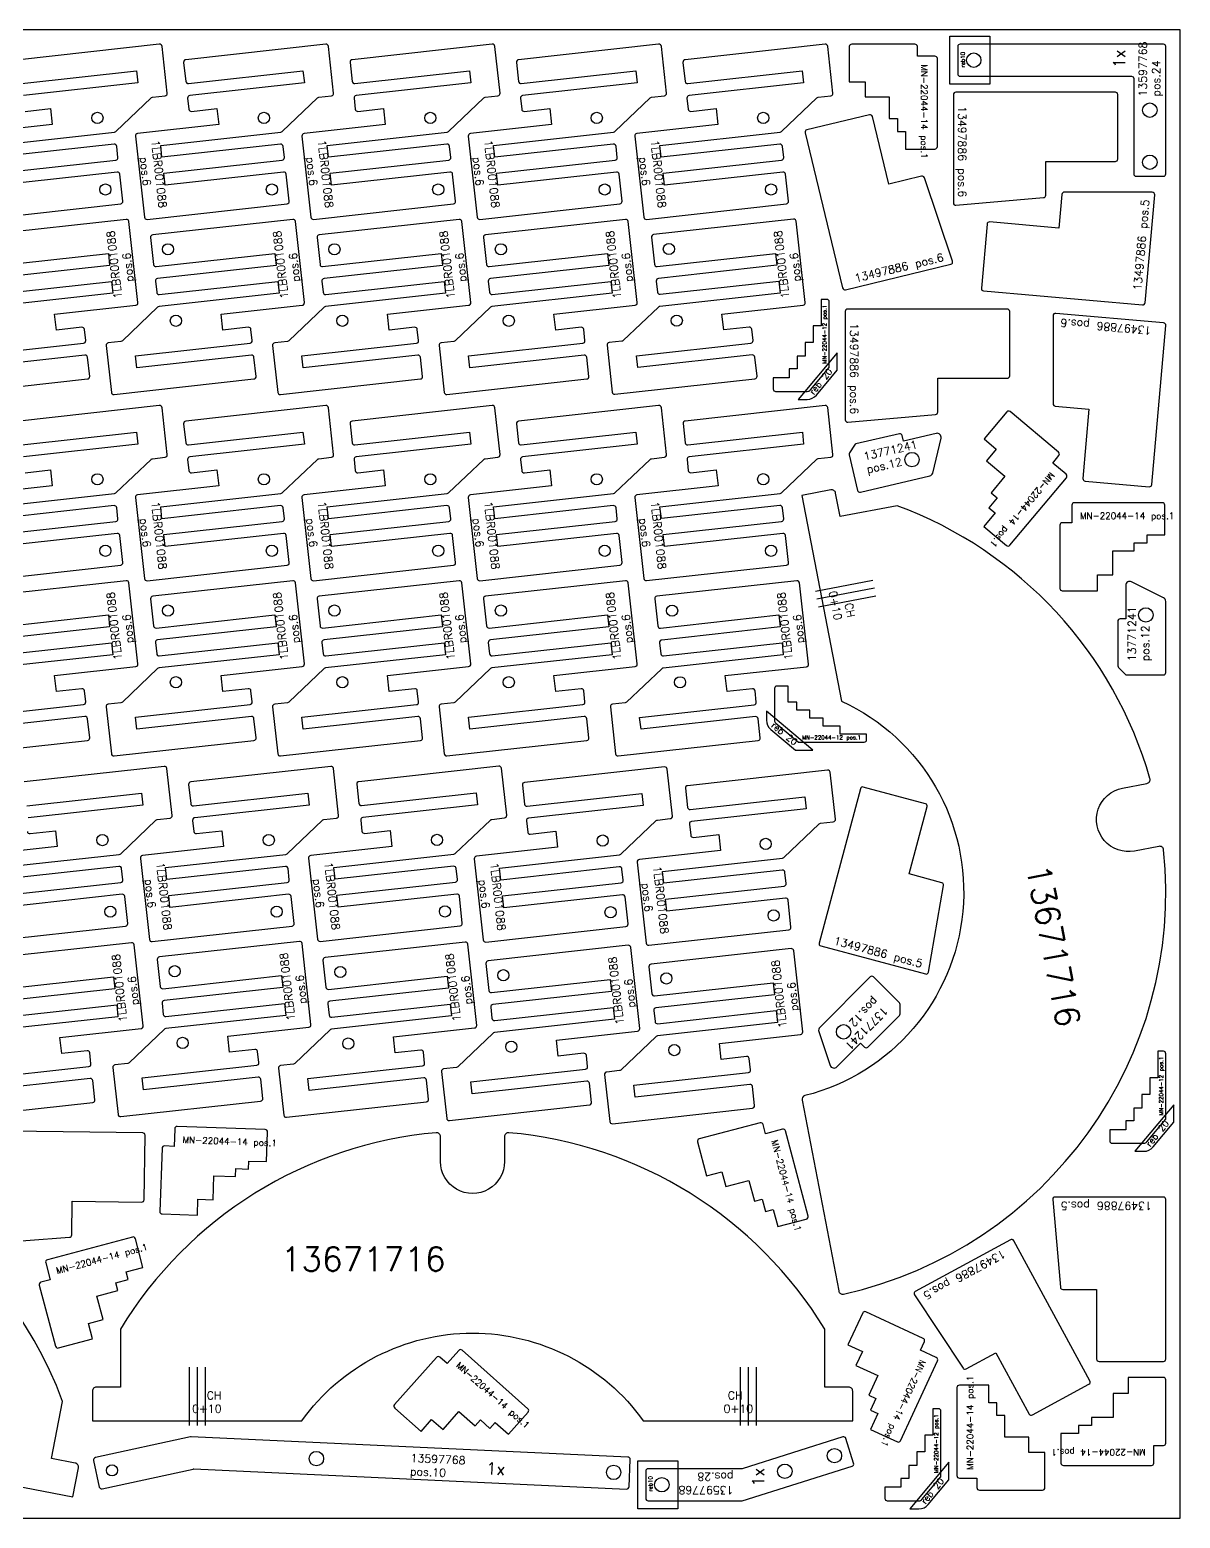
# Model space of a CAD drawing. Header units: millimetres. Extents: x 0 to 2400, y -105 to 1860.
# Drawn here: x 962 to 2400, y 0 to 1860 of the extents above; entities that cross this region are included whole.
import ezdxf

# ---------------------------------------------------------------- set-up
doc = ezdxf.new("R2010")
doc.units = ezdxf.units.MM
for name, color, linetype in [('13497886', 7, 'Continuous'), ('13597768v0', 7, 'Continuous'), ('13671716', 7, 'Continuous'), ('13771241v02', 7, 'Continuous'), ('1LBR001088', 7, 'Continuous'), ('Chanfro', 7, 'Continuous'), ('MN-22044-12', 7, 'Continuous'), ('MN-22044-14', 7, 'Continuous'), ('Rebaixo', 6, 'Continuous'), ('sheet', 24, 'Continuous'), ('Texto', 7, 'Continuous')]:
    doc.layers.add(name, color=color, linetype=linetype)
doc.styles.get("Standard").update_dxf_attribs({"font": 'txt.shx'})

msp = doc.modelspace()

# ---------------------------------------------------------------- linework, layer by layer
at = {"layer": '13497886', "color": 30}
for points in [[(2119.5, 1782, 0.414214), (2116.5, 1779), (2116.5, 1643.6, 0.440079), (2119.8, 1640.7), (2229.3, 1650.3, 0.388813), (2232, 1653.2), (2232, 1695.5), (2319, 1695.5, 0.414214), (2322, 1698.5), (2322, 1779, 0.414214), (2319, 1782)], [(1978.1, 1537.4, 0.414214), (1981.8, 1535.2), (2113.3, 1567, 0.440079), (2115.5, 1570.9), (2080.3, 1675.1, 0.388813), (2076.8, 1677), (2035.7, 1667.1), (2015.3, 1751.6, 0.414214), (2011.6, 1753.8), (1933.4, 1734.9, 0.414214), (1931.2, 1731.3)], [(2352.9, 1516.2, 0.414214), (2356.2, 1518.9), (2368.1, 1653.7, 0.440079), (2365.1, 1657), (2255.2, 1657.1, 0.388813), (2252.2, 1654.3), (2248.5, 1612.2), (2161.8, 1619.9, 0.414214), (2158.6, 1617.2), (2151.5, 1537, 0.414214), (2154.2, 1533.7)], [(1984.4, 1511, 0.414214), (1981.4, 1508), (1981.4, 1372.6, 0.440079), (1984.7, 1369.6), (2094.2, 1379.3, 0.388813), (2096.9, 1382.2), (2096.9, 1424.5), (2183.9, 1424.5, 0.414214), (2186.9, 1427.5), (2186.9, 1508, 0.414214), (2183.9, 1511)], [(2382, 1490.5, 0.414214), (2379.2, 1493.8), (2244.4, 1505.6, 0.440079), (2241.1, 1502.6), (2241.1, 1392.7, 0.388813), (2243.9, 1389.7), (2286, 1386), (2278.4, 1299.3, 0.414214), (2281.1, 1296.1), (2361.3, 1289, 0.414214), (2364.5, 1291.8)], [(1948.7, 718.8, 0.414214), (1950.8, 715.2), (2081.5, 680.1, 0.440079), (2085.3, 682.5), (2104.3, 790.8, 0.388813), (2102.2, 794.2), (2061.3, 805.1), (2083.9, 889.2, 0.414214), (2081.7, 892.8), (2004, 913.7, 0.414214), (2000.3, 911.5)], [(904.1, 484.3, 0.414214), (901, 481.4), (899.1, 346, 0.440079), (902.4, 343), (1012, 351.1, 0.388813), (1014.8, 354), (1015.4, 396.3), (1102.3, 395.1, 0.414214), (1105.4, 398), (1106.5, 478.5, 0.414214), (1103.5, 481.5)], [(2382, 398.4, 0.414214), (2379, 401.4), (2243.6, 401.4, 0.440079), (2240.7, 398.1), (2250.3, 288.6, 0.388813), (2253.2, 285.9), (2295.5, 285.9), (2295.5, 198.9, 0.414214), (2298.5, 195.9), (2379, 195.9, 0.414214), (2382, 198.9)], [(2191.9, 346.8, 0.414214), (2187.8, 348), (2068.9, 283.4, 0.440079), (2067.8, 279.1), (2128.6, 187.5, 0.388813), (2132.5, 186.5), (2169.6, 206.7), (2211.2, 130.2, 0.414214), (2215.2, 129), (2286, 167.5, 0.414214), (2287.2, 171.5)]]:
    msp.add_lwpolyline(points, format="xyb", close=True, dxfattribs=at)
at = {"layer": '13597768v0', "color": 4}
msp.add_lwpolyline([(2125, 1842, 0.414214), (2122, 1839), (2122, 1805, 0.414214), (2125, 1802), (2339, 1802, -0.414214), (2342, 1799), (2342, 1680, 0.414214), (2345, 1677), (2379, 1677, 0.414214), (2382, 1680), (2382, 1839, 0.414214), (2379, 1842)], format="xyb", close=True, dxfattribs=at)
at = {"layer": '13597768v0', "color": 30}
msp.add_lwpolyline([(1167.3, 61.6), (1708.1, 36.5, 0.414214), (1711.2, 39.4), (1712.8, 73.4, 0.414214), (1709.9, 76.5), (1163.9, 101.8, 0.065543), (1163.1, 101.7), (1044.4, 75.7, 0.414214), (1042.1, 72.2), (1049.3, 38.9, 0.414214), (1052.9, 36.6), (1166.6, 61.5, -0.065543)], format="xyb", close=True, dxfattribs=at)
at = {"layer": '13597768v0', "color": 1}
msp.add_lwpolyline([(1982.1, 99.7, 0.414214), (1978.3, 101.7), (1852.6, 61.9, -0.076726), (1851.7, 61.8), (1735.2, 61.8, 0.414214), (1732.2, 58.8), (1732.2, 24.8, 0.414214), (1735.2, 21.8), (1851.7, 21.8, 0.076112), (1852.6, 21.9), (1989.9, 65, 0.414928), (1991.9, 68.7)], format="xyb", close=True, dxfattribs=at)
at = {"layer": '13597768v0', "color": 4}
for centre in [(2142, 1822), (2362, 1759.5), (2362, 1694.5)]:
    msp.add_circle(centre, 9, dxfattribs=at)
at = {"layer": '13597768v0', "color": 30}
for centre, radius in [((1320.6, 74.5), 9), ((1065.2, 59.8), 7), ((1692, 57.3), 9)]:
    msp.add_circle(centre, radius, dxfattribs=at)
at = {"layer": '13597768v0', "color": 1}
for centre in [(1967.9, 78.2), (1905.9, 58.7), (1752.2, 41.9)]:
    msp.add_circle(centre, 9, dxfattribs=at)
at = {"layer": '13671716', "color": 30}
for points in [[(1927.2, 1278), (1976.8, 1021, -0.707605), (1931.1, 528.1, 0.397875), (1927.4, 522.3), (1973.3, 284, 0.422856), (1979.3, 280, 0.380126), (2379.3, 835.2, 0.440334), (2373.4, 839.6), (2342.9, 833.7, -1.000001), (2327.8, 912.2), (2358.2, 918.1, 0.440334), (2362.1, 924.4, 0.238363), (2046.4, 1265.3), (1975.1, 1251.6), (1969.4, 1281.1, 0.414214), (1963.6, 1285)], [(1016.1, 26.7), (1023.2, 63, 0.414214), (1019.2, 68.9), (989.7, 74.6), (1003.5, 145.9, 0.746767), (18.2, 78.9, 0.422856), (22.1, 72.9), (260.4, 26.9, 0.397875), (266.2, 30.6, -0.360354), (536.3, 228.5, 0.376283), (541.5, 232.6), (558.9, 322.7, -1.000001), (617.9, 311.3), (600.5, 221.2, 0.376283), (603.8, 215.5, -0.207227), (759.2, 76.3)], [(1990.7, 121.8), (1990.7, 158.8, 0.414214), (1985.7, 163.8), (1955.7, 163.8), (1955.7, 236.4, 0.238363), (1561.1, 481.8, 0.440334), (1555.7, 476.8), (1555.7, 445.8, -1.000001), (1475.7, 445.8), (1475.7, 476.8, 0.440334), (1470.3, 481.8, 0.238363), (1075.7, 236.4), (1075.7, 163.8), (1045.7, 163.8, 0.414214), (1040.7, 158.8), (1040.7, 121.8), (1302.4, 121.8, -0.513359), (1729, 121.8)]]:
    msp.add_lwpolyline(points, format="xyb", close=True, dxfattribs=at)
at = {"layer": '13771241v02', "color": 30}
for points in [[(1986.4, 1329), (1996.8, 1284.4, 0.414214), (2000.4, 1282.2), (2087, 1302.4, 0.284079), (2090.7, 1306.1), (2101.1, 1349.6, 0.557537), (2095.1, 1355.6), (2054.3, 1346.1), (2052.7, 1352.9, 0.414214), (2049.1, 1355.2), (1994.8, 1342.5, 0.198912), (1992.9, 1341.1), (1986.7, 1331.2, 0.198912)], [(2333.2, 1053.8), (2379, 1053.8, 0.414214), (2382, 1056.8), (2382, 1145.7, 0.284079), (2379.2, 1150.2), (2339.2, 1170.2, 0.557537), (2332, 1165.7), (2332, 1123.8), (2325, 1123.8, 0.414214), (2322, 1120.8), (2322, 1065, 0.198912), (2322.9, 1062.9), (2331.1, 1054.7, 0.198912)], [(2049.1, 644.1), (2016.7, 676.4, 0.414214), (2012.4, 676.4), (1949.6, 613.4, 0.284079), (1948.4, 608.3), (1962.6, 565.9, 0.557537), (1970.9, 564), (2000.5, 593.6), (2005.5, 588.7, 0.414214), (2009.7, 588.7), (2049.1, 628.2, 0.198912), (2050, 630.3), (2050, 642, 0.198912)]]:
    msp.add_lwpolyline(points, format="xyb", close=True, dxfattribs=at)
for centre in [(2064.8, 1322.9), (2357, 1128.8), (1979.3, 607.8)]:
    msp.add_circle(centre, 9, dxfattribs=at)
at = {"layer": '1LBR001088', "color": 7}
for points in [[(918, 1715.5), (1068.1, 1732.1, 0.163912), (1069.8, 1732.9), (1113.9, 1774.8, -0.163912), (1115.6, 1775.6), (1131.5, 1777.4, 0.414214), (1134.1, 1780.7), (1127.7, 1839.3, 0.414214), (1124.3, 1842), (949.4, 1822.6, 0.414214)], [(952.7, 1792.8), (1095.8, 1808.6), (1097.5, 1793.7), (954.4, 1777.9, 0.414214)], [(956.6, 1758), (988.4, 1761.5), (990.6, 1741.7), (889.2, 1730.4, 0.414214)], [(921.8, 1680.7), (1069.9, 1697.1, 0.414214), (1072.6, 1700.4), (1071, 1714.3, 0.414214), (1067.7, 1717), (919.6, 1700.6)], [(901, 1623.1), (1076, 1642.4, 0.414214), (1078.6, 1645.8), (1074.9, 1679.5, 0.414214), (1071.6, 1682.2), (923.5, 1665.8)], [(886.6, 1452.5), (1029.7, 1468.3, 0.414214), (1032.3, 1471.6), (1030.8, 1485.5, 0.414214), (1027.5, 1488.2), (995.7, 1484.7), (993.5, 1504.5), (1094.9, 1515.7, 0.414214), (1097.5, 1519.1), (1086.3, 1620.4, 0.414214), (1083, 1623.1), (908.1, 1603.8, 0.414214)], [(912.5, 1564), (1060.6, 1580.4), (1062.2, 1565.5), (914.1, 1549.1, 0.414214)], [(916.3, 1529.2), (1064.4, 1545.6), (1066.1, 1530.7), (916, 1514.1, 0.163912)], [(859.7, 1404.2), (1034.6, 1423.6, 0.414214), (1037.3, 1426.9), (1034.7, 1450.7, 0.414214), (1031.3, 1453.4), (888.2, 1437.6)], [(918, 1263.9), (1068.1, 1280.5, 0.163912), (1069.8, 1281.3), (1113.9, 1323.2, -0.163912), (1115.6, 1324), (1131.5, 1325.8, 0.414214), (1134.1, 1329.1), (1127.7, 1387.7, 0.414214), (1124.3, 1390.4), (949.4, 1371, 0.414214)], [(952.7, 1341.2), (1095.8, 1357), (1097.5, 1342.1), (954.4, 1326.3, 0.414214)], [(956.6, 1306.4), (988.4, 1309.9), (990.6, 1290.1), (889.2, 1278.9, 0.414214)], [(921.8, 1229.1), (1069.9, 1245.5, 0.414214), (1072.6, 1248.8), (1071, 1262.7, 0.414214), (1067.7, 1265.4), (919.6, 1249)], [(901, 1171.5), (1076, 1190.9, 0.414214), (1078.6, 1194.2), (1074.9, 1228, 0.414214), (1071.6, 1230.6), (923.5, 1214.2)], [(886.6, 1000.9), (1029.7, 1016.7, 0.414214), (1032.3, 1020), (1030.8, 1033.9, 0.414214), (1027.5, 1036.6), (995.7, 1033.1), (993.5, 1053), (1094.9, 1064.2, 0.414214), (1097.5, 1067.5), (1086.3, 1168.9, 0.414214), (1083, 1171.5), (908.1, 1152.2, 0.414214)], [(912.5, 1112.4), (1060.6, 1128.8), (1062.2, 1113.9), (914.1, 1097.5, 0.414214)], [(916.3, 1077.6), (1064.4, 1094), (1066.1, 1079.1), (916, 1062.5, 0.163912)], [(859.7, 952.6), (1034.6, 972, 0.414214), (1037.3, 975.3), (1034.7, 999.1, 0.414214), (1031.3, 1001.8), (888.2, 986)], [(924.2, 813), (1074.3, 829.6, 0.163912), (1076, 830.4), (1120, 872.3, -0.163912), (1121.8, 873.1), (1137.7, 874.9, 0.414214), (1140.3, 878.2), (1133.8, 936.8, 0.414214), (1130.5, 939.5), (955.6, 920.1, 0.414214)], [(958.9, 890.3), (1102, 906.1), (1103.7, 891.2), (960.5, 875.4, 0.414214)], [(959.4, 858.2, 0.414214), (962.7, 855.5), (994.5, 859), (996.7, 839.2), (895.4, 828, 0.414214)], [(928, 778.2), (1076.1, 794.6, 0.414214), (1078.8, 797.9), (1077.2, 811.8, 0.414214), (1073.9, 814.5), (925.8, 798.1)], [(907.2, 720.6), (1082.2, 739.9, 0.414214), (1084.8, 743.3), (1081.1, 777.1, 0.414214), (1077.8, 779.7), (929.7, 763.3)], [(893.1, 548.5), (1036.3, 564.4, 0.414214), (1038.9, 567.7), (1037.4, 581.6, 0.414214), (1034.1, 584.2), (1002.3, 580.7), (1000.1, 600.6), (1101.5, 611.8, 0.414214), (1104.1, 615.1), (1092.9, 716.5, 0.414214), (1089.6, 719.2), (914.7, 699.8, 0.414214)], [(919, 660.1), (1067.1, 676.4), (1068.8, 661.5), (920.7, 645.2, 0.414214)], [(922.9, 625.3), (1071, 641.7), (1072.6, 626.7), (922.6, 610.2, 0.163912)], [(866.3, 500.3), (1041.2, 519.6, 0.414214), (1043.9, 523), (1041.2, 546.8, 0.414214), (1037.9, 549.5), (894.8, 533.6)]]:
    msp.add_lwpolyline(points, format="xyb", dxfattribs=at)
for points in [[(1154.7, 1819.3), (1157.4, 1795.5, 0.414214), (1160.7, 1792.8), (1303.8, 1808.6), (1305.5, 1793.7), (1162.3, 1777.9, 0.414214), (1159.7, 1774.6), (1161.2, 1760.7, 0.414214), (1164.5, 1758), (1196.3, 1761.5), (1198.5, 1741.7), (1097.1, 1730.4, 0.414214), (1094.5, 1727.1), (1105.7, 1625.8, 0.414214), (1109, 1623.1), (1283.9, 1642.4, 0.414214), (1286.6, 1645.8), (1282.9, 1679.5, 0.414214), (1279.6, 1682.2), (1131.5, 1665.8), (1129.8, 1680.7), (1277.9, 1697.1, 0.414214), (1280.6, 1700.4), (1279, 1714.3, 0.414214), (1275.7, 1717), (1127.6, 1700.6), (1126, 1715.5), (1276, 1732.1, 0.163912), (1277.8, 1732.9), (1321.8, 1774.8, -0.163912), (1323.6, 1775.6), (1339.5, 1777.4, 0.414214), (1342.1, 1780.7), (1335.6, 1839.3, 0.414214), (1332.3, 1842), (1157.4, 1822.6, 0.414214)], [(1362.7, 1819.3), (1365.3, 1795.5, 0.414214), (1368.6, 1792.8), (1511.8, 1808.6), (1513.4, 1793.7), (1370.3, 1777.9, 0.414214), (1367.6, 1774.6), (1369.2, 1760.7, 0.414214), (1372.5, 1758), (1404.3, 1761.5), (1406.5, 1741.7), (1305.1, 1730.4, 0.414214), (1302.5, 1727.1), (1313.7, 1625.8, 0.414214), (1317, 1623.1), (1491.9, 1642.4, 0.414214), (1494.6, 1645.8), (1490.8, 1679.5, 0.414214), (1487.5, 1682.2), (1339.4, 1665.8), (1337.8, 1680.7), (1485.9, 1697.1, 0.414214), (1488.5, 1700.4), (1487, 1714.3, 0.414214), (1483.7, 1717), (1335.6, 1700.6), (1333.9, 1715.5), (1484, 1732.1, 0.163912), (1485.7, 1732.9), (1529.8, 1774.8, -0.163912), (1531.5, 1775.6), (1547.4, 1777.4, 0.414214), (1550.1, 1780.7), (1543.6, 1839.3, 0.414214), (1540.3, 1842), (1365.3, 1822.6, 0.414214)], [(1570.7, 1819.3), (1573.3, 1795.5, 0.414214), (1576.6, 1792.8), (1719.7, 1808.6), (1721.4, 1793.7), (1578.3, 1777.9, 0.414214), (1575.6, 1774.6), (1577.1, 1760.7, 0.414214), (1580.5, 1758), (1612.3, 1761.5), (1614.5, 1741.7), (1513.1, 1730.4, 0.414214), (1510.4, 1727.1), (1521.6, 1625.8, 0.414214), (1524.9, 1623.1), (1699.9, 1642.4, 0.414214), (1702.5, 1645.8), (1698.8, 1679.5, 0.414214), (1695.5, 1682.2), (1547.4, 1665.8), (1545.7, 1680.7), (1693.8, 1697.1, 0.414214), (1696.5, 1700.4), (1695, 1714.3, 0.414214), (1691.6, 1717), (1543.5, 1700.6), (1541.9, 1715.5), (1692, 1732.1, 0.163912), (1693.7, 1732.9), (1737.8, 1774.8, -0.163912), (1739.5, 1775.6), (1755.4, 1777.4, 0.414214), (1758, 1780.7), (1751.6, 1839.3, 0.414214), (1748.2, 1842), (1573.3, 1822.6, 0.414214)], [(1778.6, 1819.3), (1781.3, 1795.5, 0.414214), (1784.6, 1792.8), (1927.7, 1808.6), (1929.4, 1793.7), (1786.2, 1777.9, 0.414214), (1783.6, 1774.6), (1785.1, 1760.7, 0.414214), (1788.4, 1758), (1820.2, 1761.5), (1822.4, 1741.7), (1721, 1730.4, 0.414214), (1718.4, 1727.1), (1729.6, 1625.8, 0.414214), (1732.9, 1623.1), (1907.8, 1642.4, 0.414214), (1910.5, 1645.8), (1906.8, 1679.5, 0.414214), (1903.5, 1682.2), (1755.4, 1665.8), (1753.7, 1680.7), (1901.8, 1697.1, 0.414214), (1904.5, 1700.4), (1902.9, 1714.3, 0.414214), (1899.6, 1717), (1751.5, 1700.6), (1749.9, 1715.5), (1899.9, 1732.1, 0.163912), (1901.7, 1732.9), (1945.7, 1774.8, -0.163912), (1947.5, 1775.6), (1963.4, 1777.4, 0.414214), (1966, 1780.7), (1959.5, 1839.3, 0.414214), (1956.2, 1842), (1781.3, 1822.6, 0.414214)], [(1245.3, 1426.9), (1242.6, 1450.7, 0.414214), (1239.3, 1453.4), (1096.2, 1437.6), (1094.5, 1452.5), (1237.7, 1468.3, 0.414214), (1240.3, 1471.6), (1238.8, 1485.5, 0.414214), (1235.5, 1488.2), (1203.7, 1484.7), (1201.5, 1504.5), (1302.8, 1515.7, 0.414214), (1305.5, 1519.1), (1294.3, 1620.4, 0.414214), (1291, 1623.1), (1116, 1603.8, 0.414214), (1113.4, 1600.4), (1117.1, 1566.6, 0.414214), (1120.4, 1564), (1268.5, 1580.4), (1270.2, 1565.5), (1122.1, 1549.1, 0.414214), (1119.4, 1545.8), (1121, 1531.9, 0.414214), (1124.3, 1529.2), (1272.4, 1545.6), (1274, 1530.7), (1124, 1514.1, 0.163912), (1122.2, 1513.3), (1078.2, 1471.4, -0.163912), (1076.4, 1470.6), (1060.5, 1468.8, 0.414214), (1057.9, 1465.5), (1064.4, 1406.9, 0.414214), (1067.7, 1404.2), (1242.6, 1423.6, 0.414214)], [(1453.2, 1426.9), (1450.6, 1450.7, 0.414214), (1447.3, 1453.4), (1304.1, 1437.6), (1302.5, 1452.5), (1445.6, 1468.3, 0.414214), (1448.3, 1471.6), (1446.7, 1485.5, 0.414214), (1443.4, 1488.2), (1411.6, 1484.7), (1409.4, 1504.5), (1510.8, 1515.7, 0.414214), (1513.5, 1519.1), (1502.3, 1620.4, 0.414214), (1498.9, 1623.1), (1324, 1603.8, 0.414214), (1321.4, 1600.4), (1325.1, 1566.6, 0.414214), (1328.4, 1564), (1476.5, 1580.4), (1478.1, 1565.5), (1330.1, 1549.1, 0.414214), (1327.4, 1545.8), (1328.9, 1531.9, 0.414214), (1332.2, 1529.2), (1480.3, 1545.6), (1482, 1530.7), (1331.9, 1514.1, 0.163912), (1330.2, 1513.3), (1286.1, 1471.4, -0.163912), (1284.4, 1470.6), (1268.5, 1468.8, 0.414214), (1265.8, 1465.5), (1272.3, 1406.9, 0.414214), (1275.6, 1404.2), (1450.6, 1423.6, 0.414214)], [(1661.2, 1426.9), (1658.6, 1450.7, 0.414214), (1655.2, 1453.4), (1512.1, 1437.6), (1510.5, 1452.5), (1653.6, 1468.3, 0.414214), (1656.2, 1471.6), (1654.7, 1485.5, 0.414214), (1651.4, 1488.2), (1619.6, 1484.7), (1617.4, 1504.5), (1718.8, 1515.7, 0.414214), (1721.4, 1519.1), (1710.2, 1620.4, 0.414214), (1706.9, 1623.1), (1532, 1603.8, 0.414214), (1529.3, 1600.4), (1533.1, 1566.6, 0.414214), (1536.4, 1564), (1684.5, 1580.4), (1686.1, 1565.5), (1538, 1549.1, 0.414214), (1535.4, 1545.8), (1536.9, 1531.9, 0.414214), (1540.2, 1529.2), (1688.3, 1545.6), (1690, 1530.7), (1539.9, 1514.1, 0.163912), (1538.2, 1513.3), (1494.1, 1471.4, -0.163912), (1492.4, 1470.6), (1476.5, 1468.8, 0.414214), (1473.8, 1465.5), (1480.3, 1406.9, 0.414214), (1483.6, 1404.2), (1658.5, 1423.6, 0.414214)], [(1871.2, 1427.1), (1868.5, 1451, 0.414214), (1865.2, 1453.6), (1722.1, 1437.8), (1720.4, 1452.7), (1863.6, 1468.5, 0.414214), (1866.2, 1471.8), (1864.7, 1485.7, 0.414214), (1861.4, 1488.4), (1829.6, 1484.9), (1827.4, 1504.8), (1928.8, 1516, 0.414214), (1931.4, 1519.3), (1920.2, 1620.7, 0.414214), (1916.9, 1623.3), (1742, 1604, 0.414214), (1739.3, 1600.7), (1743, 1566.9, 0.414214), (1746.3, 1564.2), (1894.4, 1580.6), (1896.1, 1565.7), (1748, 1549.3, 0.414214), (1745.3, 1546), (1746.9, 1532.1, 0.414214), (1750.2, 1529.4), (1898.3, 1545.8), (1899.9, 1530.9), (1749.9, 1514.3, 0.163912), (1748.1, 1513.5), (1704.1, 1471.6, -0.163912), (1702.3, 1470.8), (1686.4, 1469.1, 0.414214), (1683.8, 1465.7), (1690.3, 1407.1, 0.414214), (1693.6, 1404.5), (1868.5, 1423.8, 0.414214)], [(1154.7, 1367.7), (1157.4, 1343.9, 0.414214), (1160.7, 1341.2), (1303.8, 1357), (1305.5, 1342.1), (1162.3, 1326.3, 0.414214), (1159.7, 1323), (1161.2, 1309.1, 0.414214), (1164.5, 1306.4), (1196.3, 1309.9), (1198.5, 1290.1), (1097.1, 1278.9, 0.414214), (1094.5, 1275.5), (1105.7, 1174.2, 0.414214), (1109, 1171.5), (1283.9, 1190.9, 0.414214), (1286.6, 1194.2), (1282.9, 1228, 0.414214), (1279.6, 1230.6), (1131.5, 1214.2), (1129.8, 1229.1), (1277.9, 1245.5, 0.414214), (1280.6, 1248.8), (1279, 1262.7, 0.414214), (1275.7, 1265.4), (1127.6, 1249), (1126, 1263.9), (1276, 1280.5, 0.163912), (1277.8, 1281.3), (1321.8, 1323.2, -0.163912), (1323.6, 1324), (1339.5, 1325.8, 0.414214), (1342.1, 1329.1), (1335.6, 1387.7, 0.414214), (1332.3, 1390.4), (1157.4, 1371, 0.414214)], [(1362.7, 1367.7), (1365.3, 1343.9, 0.414214), (1368.6, 1341.2), (1511.8, 1357), (1513.4, 1342.1), (1370.3, 1326.3, 0.414214), (1367.6, 1323), (1369.2, 1309.1, 0.414214), (1372.5, 1306.4), (1404.3, 1309.9), (1406.5, 1290.1), (1305.1, 1278.9, 0.414214), (1302.5, 1275.5), (1313.7, 1174.2, 0.414214), (1317, 1171.5), (1491.9, 1190.9, 0.414214), (1494.6, 1194.2), (1490.8, 1228, 0.414214), (1487.5, 1230.6), (1339.4, 1214.2), (1337.8, 1229.1), (1485.9, 1245.5, 0.414214), (1488.5, 1248.8), (1487, 1262.7, 0.414214), (1483.7, 1265.4), (1335.6, 1249), (1333.9, 1263.9), (1484, 1280.5, 0.163912), (1485.7, 1281.3), (1529.8, 1323.2, -0.163912), (1531.5, 1324), (1547.4, 1325.8, 0.414214), (1550.1, 1329.1), (1543.6, 1387.7, 0.414214), (1540.3, 1390.4), (1365.3, 1371, 0.414214)], [(1570.7, 1367.7), (1573.3, 1343.9, 0.414214), (1576.6, 1341.2), (1719.7, 1357), (1721.4, 1342.1), (1578.3, 1326.3, 0.414214), (1575.6, 1323), (1577.1, 1309.1, 0.414214), (1580.5, 1306.4), (1612.3, 1309.9), (1614.5, 1290.1), (1513.1, 1278.9, 0.414214), (1510.4, 1275.5), (1521.6, 1174.2, 0.414214), (1524.9, 1171.5), (1699.9, 1190.9, 0.414214), (1702.5, 1194.2), (1698.8, 1228, 0.414214), (1695.5, 1230.6), (1547.4, 1214.2), (1545.7, 1229.1), (1693.8, 1245.5, 0.414214), (1696.5, 1248.8), (1695, 1262.7, 0.414214), (1691.6, 1265.4), (1543.5, 1249), (1541.9, 1263.9), (1692, 1280.5, 0.163912), (1693.7, 1281.3), (1737.8, 1323.2, -0.163912), (1739.5, 1324), (1755.4, 1325.8, 0.414214), (1758, 1329.1), (1751.6, 1387.7, 0.414214), (1748.2, 1390.4), (1573.3, 1371, 0.414214)], [(1778.7, 1367.8), (1781.3, 1343.9, 0.414214), (1784.7, 1341.3), (1927.8, 1357.1), (1929.4, 1342.2), (1786.3, 1326.4, 0.414214), (1783.7, 1323.1), (1785.2, 1309.2, 0.414214), (1788.5, 1306.5), (1820.3, 1310), (1822.5, 1290.1), (1721.1, 1278.9, 0.414214), (1718.5, 1275.6), (1729.7, 1174.2, 0.414214), (1733, 1171.6), (1907.9, 1190.9, 0.414214), (1910.6, 1194.2), (1906.8, 1228, 0.414214), (1903.5, 1230.7), (1755.4, 1214.3), (1753.8, 1229.2), (1901.9, 1245.6, 0.414214), (1904.5, 1248.9), (1903, 1262.8, 0.414214), (1899.7, 1265.5), (1751.6, 1249.1), (1749.9, 1264), (1900, 1280.6, 0.163912), (1901.8, 1281.4), (1945.8, 1323.3, -0.163912), (1947.5, 1324.1), (1963.4, 1325.8, 0.414214), (1966.1, 1329.2), (1959.6, 1387.8, 0.414214), (1956.3, 1390.5), (1781.4, 1371.1, 0.414214)], [(1245.3, 975.3), (1242.6, 999.1, 0.414214), (1239.3, 1001.8), (1096.2, 986), (1094.5, 1000.9), (1237.7, 1016.7, 0.414214), (1240.3, 1020), (1238.8, 1033.9, 0.414214), (1235.5, 1036.6), (1203.7, 1033.1), (1201.5, 1053), (1302.8, 1064.2, 0.414214), (1305.5, 1067.5), (1294.3, 1168.9, 0.414214), (1291, 1171.5), (1116, 1152.2, 0.414214), (1113.4, 1148.9), (1117.1, 1115.1, 0.414214), (1120.4, 1112.4), (1268.5, 1128.8), (1270.2, 1113.9), (1122.1, 1097.5, 0.414214), (1119.4, 1094.2), (1121, 1080.3, 0.414214), (1124.3, 1077.6), (1272.4, 1094), (1274, 1079.1), (1124, 1062.5, 0.163912), (1122.2, 1061.7), (1078.2, 1019.8, -0.163912), (1076.4, 1019), (1060.5, 1017.3, 0.414214), (1057.9, 1013.9), (1064.4, 955.3, 0.414214), (1067.7, 952.6), (1242.6, 972, 0.414214)], [(1453.2, 975.3), (1450.6, 999.1, 0.414214), (1447.3, 1001.8), (1304.1, 986), (1302.5, 1000.9), (1445.6, 1016.7, 0.414214), (1448.3, 1020), (1446.7, 1033.9, 0.414214), (1443.4, 1036.6), (1411.6, 1033.1), (1409.4, 1053), (1510.8, 1064.2, 0.414214), (1513.5, 1067.5), (1502.3, 1168.9, 0.414214), (1498.9, 1171.5), (1324, 1152.2, 0.414214), (1321.4, 1148.9), (1325.1, 1115.1, 0.414214), (1328.4, 1112.4), (1476.5, 1128.8), (1478.1, 1113.9), (1330.1, 1097.5, 0.414214), (1327.4, 1094.2), (1328.9, 1080.3, 0.414214), (1332.2, 1077.6), (1480.3, 1094), (1482, 1079.1), (1331.9, 1062.5, 0.163912), (1330.2, 1061.7), (1286.1, 1019.8, -0.163912), (1284.4, 1019), (1268.5, 1017.3, 0.414214), (1265.8, 1013.9), (1272.3, 955.3, 0.414214), (1275.6, 952.6), (1450.6, 972, 0.414214)], [(1661.2, 975.3), (1658.6, 999.1, 0.414214), (1655.2, 1001.8), (1512.1, 986), (1510.5, 1000.9), (1653.6, 1016.7, 0.414214), (1656.2, 1020), (1654.7, 1033.9, 0.414214), (1651.4, 1036.6), (1619.6, 1033.1), (1617.4, 1053), (1718.8, 1064.2, 0.414214), (1721.4, 1067.5), (1710.2, 1168.9, 0.414214), (1706.9, 1171.5), (1532, 1152.2, 0.414214), (1529.3, 1148.9), (1533.1, 1115.1, 0.414214), (1536.4, 1112.4), (1684.5, 1128.8), (1686.1, 1113.9), (1538, 1097.5, 0.414214), (1535.4, 1094.2), (1536.9, 1080.3, 0.414214), (1540.2, 1077.6), (1688.3, 1094), (1690, 1079.1), (1539.9, 1062.5, 0.163912), (1538.2, 1061.7), (1494.1, 1019.8, -0.163912), (1492.4, 1019), (1476.5, 1017.3, 0.414214), (1473.8, 1013.9), (1480.3, 955.3, 0.414214), (1483.6, 952.6), (1658.5, 972, 0.414214)], [(1875.3, 975.2), (1872.6, 999.1, 0.414214), (1869.3, 1001.7), (1726.2, 985.9), (1724.5, 1000.8), (1867.7, 1016.6, 0.414214), (1870.3, 1019.9), (1868.8, 1033.8, 0.414214), (1865.5, 1036.5), (1833.7, 1033), (1831.5, 1052.9), (1932.9, 1064.1, 0.414214), (1935.5, 1067.4), (1924.3, 1168.8, 0.414214), (1921, 1171.4), (1746, 1152.1, 0.414214), (1743.4, 1148.8), (1747.1, 1115, 0.414214), (1750.4, 1112.3), (1898.5, 1128.7), (1900.2, 1113.8), (1752.1, 1097.4, 0.414214), (1749.4, 1094.1), (1751, 1080.2, 0.414214), (1754.3, 1077.5), (1902.4, 1093.9), (1904, 1079), (1754, 1062.4, 0.163912), (1752.2, 1061.6), (1708.2, 1019.7, -0.163912), (1706.4, 1018.9), (1690.5, 1017.2, 0.414214), (1687.9, 1013.8), (1694.4, 955.2, 0.414214), (1697.7, 952.6), (1872.6, 971.9, 0.414214)], [(1160.9, 916.8), (1163.5, 893, 0.414214), (1166.9, 890.3), (1310, 906.1), (1311.6, 891.2), (1168.5, 875.4, 0.414214), (1165.9, 872.1), (1167.4, 858.2, 0.414214), (1170.7, 855.5), (1202.5, 859), (1204.7, 839.2), (1103.3, 828, 0.414214), (1100.7, 824.6), (1111.9, 723.3, 0.414214), (1115.2, 720.6), (1290.1, 739.9, 0.414214), (1292.8, 743.3), (1289, 777.1, 0.414214), (1285.7, 779.7), (1137.6, 763.3), (1136, 778.2), (1284.1, 794.6, 0.414214), (1286.7, 797.9), (1285.2, 811.8, 0.414214), (1281.9, 814.5), (1133.8, 798.1), (1132.1, 813), (1282.2, 829.6, 0.163912), (1284, 830.4), (1328, 872.3, -0.163912), (1329.7, 873.1), (1345.6, 874.9, 0.414214), (1348.3, 878.2), (1341.8, 936.8, 0.414214), (1338.5, 939.5), (1163.6, 920.1, 0.414214)], [(1371, 917.1), (1373.7, 893.2, 0.414214), (1377, 890.6), (1520.1, 906.4), (1521.8, 891.5), (1378.6, 875.6, 0.414214), (1376, 872.3), (1377.5, 858.4, 0.414214), (1380.8, 855.8), (1412.6, 859.3), (1414.8, 839.4), (1313.5, 828.2, 0.414214), (1310.8, 824.9), (1322, 723.5, 0.414214), (1325.3, 720.8), (1500.3, 740.2, 0.414214), (1502.9, 743.5), (1499.2, 777.3, 0.414214), (1495.9, 779.9), (1347.8, 763.6), (1346.1, 778.5), (1494.2, 794.9, 0.414214), (1496.9, 798.2), (1495.3, 812.1, 0.414214), (1492, 814.7), (1343.9, 798.4), (1342.3, 813.3), (1492.3, 829.9, 0.163912), (1494.1, 830.7), (1538.1, 872.5, -0.163912), (1539.9, 873.3), (1555.8, 875.1, 0.414214), (1558.4, 878.4), (1551.9, 937.1, 0.414214), (1548.6, 939.7), (1373.7, 920.4, 0.414214)], [(1578.1, 916.2), (1580.7, 892.3, 0.414214), (1584, 889.7), (1727.2, 905.5), (1728.8, 890.6), (1585.7, 874.8, 0.414214), (1583, 871.5), (1584.6, 857.5, 0.414214), (1587.9, 854.9), (1619.7, 858.4), (1621.9, 838.5), (1520.5, 827.3, 0.414214), (1517.9, 824), (1529.1, 722.6, 0.414214), (1532.4, 720), (1707.3, 739.3, 0.414214), (1710, 742.6), (1706.2, 776.4, 0.414214), (1702.9, 779.1), (1554.8, 762.7), (1553.2, 777.6), (1701.3, 794, 0.414214), (1703.9, 797.3), (1702.4, 811.2, 0.414214), (1699.1, 813.9), (1551, 797.5), (1549.3, 812.4), (1699.4, 829, 0.163912), (1701.1, 829.8), (1745.2, 871.7, -0.163912), (1746.9, 872.5), (1762.8, 874.2, 0.414214), (1765.5, 877.5), (1759, 936.2, 0.414214), (1755.7, 938.8), (1580.7, 919.5, 0.414214)], [(1781.8, 912.1), (1784.4, 888.3, 0.414214), (1787.7, 885.6), (1930.8, 901.4), (1932.5, 886.5), (1789.4, 870.7, 0.414214), (1786.7, 867.4), (1788.3, 853.5, 0.414214), (1791.6, 850.8), (1823.4, 854.3), (1825.6, 834.5), (1724.2, 823.3, 0.414214), (1721.5, 819.9), (1732.7, 718.6, 0.414214), (1736.1, 715.9), (1911, 735.2, 0.414214), (1913.6, 738.6), (1909.9, 772.4, 0.414214), (1906.6, 775), (1758.5, 758.6), (1756.8, 773.5), (1904.9, 789.9, 0.414214), (1907.6, 793.2), (1906.1, 807.1, 0.414214), (1902.7, 809.8), (1754.7, 793.4), (1753, 808.3), (1903.1, 824.9, 0.163912), (1904.8, 825.7), (1948.9, 867.6, -0.163912), (1950.6, 868.4), (1966.5, 870.2, 0.414214), (1969.2, 873.5), (1962.7, 932.1, 0.414214), (1959.4, 934.8), (1784.4, 915.4, 0.414214)], [(1253.6, 524.6), (1251, 548.5, 0.414214), (1247.7, 551.1), (1104.5, 535.3), (1102.9, 550.2), (1246, 566, 0.414214), (1248.7, 569.4), (1247.1, 583.3, 0.414214), (1243.8, 585.9), (1212, 582.4), (1209.8, 602.3), (1311.2, 613.5, 0.414214), (1313.8, 616.8), (1302.6, 718.2, 0.414214), (1299.3, 720.8), (1124.4, 701.5, 0.414214), (1121.7, 698.2), (1125.5, 664.4, 0.414214), (1128.8, 661.7), (1276.9, 678.1), (1278.5, 663.2), (1130.4, 646.8, 0.414214), (1127.8, 643.5), (1129.3, 629.6, 0.414214), (1132.6, 627), (1280.7, 643.3), (1282.4, 628.4), (1132.3, 611.8, 0.163912), (1130.6, 611), (1086.5, 569.2, -0.163912), (1084.8, 568.3), (1068.9, 566.6, 0.414214), (1066.2, 563.3), (1072.7, 504.6, 0.414214), (1076, 502), (1250.9, 521.3, 0.414214)], [(1460.7, 523.8), (1458, 547.6, 0.414214), (1454.7, 550.3), (1311.6, 534.4), (1309.9, 549.4), (1453.1, 565.2, 0.414214), (1455.7, 568.5), (1454.2, 582.4, 0.414214), (1450.9, 585.1), (1419.1, 581.5), (1416.9, 601.4), (1518.2, 612.6, 0.414214), (1520.9, 615.9), (1509.7, 717.3, 0.414214), (1506.4, 720), (1331.4, 700.6, 0.414214), (1328.8, 697.3), (1332.5, 663.5, 0.414214), (1335.8, 660.9), (1483.9, 677.2), (1485.6, 662.3), (1337.5, 646, 0.414214), (1334.8, 642.7), (1336.4, 628.7, 0.414214), (1339.7, 626.1), (1487.8, 642.5), (1489.4, 627.6), (1339.3, 611, 0.163912), (1337.6, 610.2), (1293.6, 568.3, -0.163912), (1291.8, 567.5), (1275.9, 565.7, 0.414214), (1273.3, 562.4), (1279.8, 503.8, 0.414214), (1283.1, 501.1), (1458, 520.5, 0.414214)], [(1664.3, 519.7), (1661.7, 543.5, 0.414214), (1658.4, 546.2), (1515.3, 530.4), (1513.6, 545.3), (1656.7, 561.1, 0.414214), (1659.4, 564.4), (1657.9, 578.3, 0.414214), (1654.5, 581), (1622.7, 577.5), (1620.5, 597.3), (1721.9, 608.6, 0.414214), (1724.6, 611.9), (1713.4, 713.2, 0.414214), (1710.1, 715.9), (1535.1, 696.6, 0.414214), (1532.5, 693.2), (1536.2, 659.5, 0.414214), (1539.5, 656.8), (1687.6, 673.2), (1689.3, 658.3), (1541.2, 641.9, 0.414214), (1538.5, 638.6), (1540, 624.7, 0.414214), (1543.4, 622), (1691.5, 638.4), (1693.1, 623.5), (1543, 606.9, 0.163912), (1541.3, 606.1), (1497.2, 564.2, -0.163912), (1495.5, 563.4), (1479.6, 561.6, 0.414214), (1477, 558.3), (1483.4, 499.7, 0.414214), (1486.7, 497), (1661.7, 516.4, 0.414214)], [(1868, 515.6), (1865.4, 539.5, 0.414214), (1862.1, 542.1), (1718.9, 526.3), (1717.3, 541.2), (1860.4, 557, 0.414214), (1863.1, 560.3), (1861.5, 574.3, 0.414214), (1858.2, 576.9), (1826.4, 573.4), (1824.2, 593.3), (1925.6, 604.5, 0.414214), (1928.3, 607.8), (1917, 709.2, 0.414214), (1913.7, 711.8), (1738.8, 692.5, 0.414214), (1736.1, 689.2), (1739.9, 655.4, 0.414214), (1743.2, 652.7), (1891.3, 669.1), (1892.9, 654.2), (1744.8, 637.8, 0.414214), (1742.2, 634.5), (1743.7, 620.6, 0.414214), (1747, 617.9), (1895.1, 634.3), (1896.8, 619.4), (1746.7, 602.8, 0.163912), (1745, 602), (1700.9, 560.1, -0.163912), (1699.2, 559.3), (1683.3, 557.6, 0.414214), (1680.6, 554.3), (1687.1, 495.6, 0.414214), (1690.4, 493), (1865.4, 512.3, 0.414214)]]:
    msp.add_lwpolyline(points, format="xyb", close=True, dxfattribs=at)
for centre in [(1047, 1749.9), (1255, 1749.9), (1462.9, 1749.9), (1670.9, 1749.9), (1878.9, 1749.9), (1056.9, 1660.4), (1264.9, 1660.4), (1472.8, 1660.4), (1680.8, 1660.4), (1888.8, 1660.4), (1135.1, 1585.7), (1343.1, 1585.7), (1551.1, 1585.7), (1761, 1586), (1145, 1496.3), (1353, 1496.3), (1561, 1496.3), (1770.9, 1496.5), (1047, 1298.3), (1255, 1298.3), (1462.9, 1298.3), (1670.9, 1298.3), (1878.9, 1298.4), (1056.9, 1208.9), (1264.9, 1208.9), (1472.8, 1208.9), (1680.8, 1208.9), (1888.8, 1208.9), (1135.1, 1134.2), (1343.1, 1134.2), (1551.1, 1134.2), (1765.1, 1134.1), (1145, 1044.7), (1353, 1044.7), (1561, 1044.7), (1775, 1044.6), (1053.2, 847.4), (1261.1, 847.4), (1471.3, 847.7), (1678.3, 846.8), (1882, 842.7), (1063.1, 758), (1271, 758), (1481.2, 758.2), (1688.2, 757.3), (1891.9, 753.3), (1143.5, 683.5), (1350.5, 682.6), (1554.2, 678.5), (1757.9, 674.5), (1153.4, 594), (1360.4, 593.2), (1564.1, 589.1), (1767.8, 585)]:
    msp.add_circle(centre, 7, dxfattribs=at)
at = {"layer": 'Chanfro', "color": 30}
for p, q in [((2015.9, 1172), (1944.2, 1158.2)), ((2017.8, 1162.2), (1946.1, 1148.4)), ((2019.7, 1152.4), (1948, 1138.6)), ((1161.6, 188.8), (1161.6, 115.8)), ((1171.6, 188.8), (1171.6, 115.8)), ((1181.6, 188.8), (1181.6, 115.8)), ((1849.9, 188.8), (1849.9, 115.8)), ((1859.9, 188.8), (1859.9, 115.8)), ((1869.9, 188.8), (1869.9, 115.8))]:
    msp.add_line(p, q, dxfattribs=at)
at = {"layer": 'MN-22044-12', "color": 3}
for points in [[(1951.4, 1490.1), (1941.4, 1490.1), (1941.4, 1469.1), (1931.4, 1469.1), (1931.4, 1452.1), (1921.4, 1452.1), (1921.4, 1436.1), (1911.4, 1436.1), (1911.4, 1425.1), (1891.4, 1425.1), (1891.4, 1411.1, 0.414214), (1894.4, 1408.1), (1933.9, 1408.1, 0.221695), (1937.8, 1409.9), (1961.4, 1438.1), (1961.4, 1520.1, 0.414214), (1958.4, 1523.1), (1951.4, 1523.1)], [(1975, 979.8), (1975, 989.8), (1954, 989.8), (1954, 999.8), (1937, 999.8), (1937, 1009.8), (1921, 1009.8), (1921, 1019.8), (1910, 1019.8), (1910, 1039.8), (1896, 1039.8, 0.414214), (1893, 1036.8), (1893, 997.3, 0.221695), (1894.8, 993.5), (1923, 969.8), (2005, 969.8, 0.414214), (2008, 972.8), (2008, 979.8)], [(2372, 550.5), (2362, 550.5), (2362, 529.5), (2352, 529.5), (2352, 512.5), (2342, 512.5), (2342, 496.5), (2332, 496.5), (2332, 485.5), (2312, 485.5), (2312, 471.5, 0.414214), (2315, 468.5), (2354.5, 468.5, 0.221695), (2358.3, 470.3), (2382, 498.5), (2382, 580.5, 0.414214), (2379, 583.5), (2372, 583.5)], [(2091, 103.8), (2081, 103.8), (2081, 82.8), (2071, 82.8), (2071, 65.8), (2061, 65.8), (2061, 49.8), (2051, 49.8), (2051, 38.8), (2031, 38.8), (2031, 24.8, 0.414214), (2034, 21.8), (2073.5, 21.8, 0.221695), (2077.3, 23.6), (2101, 51.8), (2101, 133.8, 0.414214), (2098, 136.8), (2091, 136.8)]]:
    msp.add_lwpolyline(points, format="xyb", close=True, dxfattribs=at)
at = {"layer": 'MN-22044-14', "color": 30}
for points in [[(2006.5, 1776), (2036.5, 1776), (2036.5, 1749), (2046.5, 1749), (2046.5, 1733), (2056.5, 1733), (2056.5, 1711), (2093.5, 1711, 0.414214), (2096.5, 1714), (2096.5, 1824, 0.414214), (2093.5, 1827), (2071.5, 1827), (2071.5, 1839, 0.414214), (2068.5, 1842), (1989.5, 1842, 0.414214), (1986.5, 1839), (1986.5, 1795), (2006.5, 1795)], [(2158, 1321.3), (2181, 1302.1), (2163.6, 1281.4), (2171.3, 1274.9), (2161, 1262.7), (2168.6, 1256.3), (2154.5, 1239.4), (2182.8, 1215.6, 0.414214), (2187.1, 1216), (2257.8, 1300.3, 0.414214), (2257.4, 1304.5), (2240.6, 1318.6), (2248.3, 1327.8, 0.414214), (2247.9, 1332), (2187.4, 1382.8, 0.414214), (2183.2, 1382.5), (2154.9, 1348.8), (2170.2, 1335.9)], [(2315.6, 1179), (2315.6, 1209), (2342.6, 1209), (2342.6, 1219), (2358.6, 1219), (2358.6, 1229), (2380.6, 1229), (2380.6, 1266, 0.414214), (2377.6, 1269), (2267.6, 1269, 0.414214), (2264.6, 1266), (2264.6, 1244), (2252.6, 1244, 0.414214), (2249.6, 1241), (2249.6, 1162, 0.414214), (2252.6, 1159), (2296.6, 1159), (2296.6, 1179)], [(1191.5, 397.9), (1192.5, 427.9), (1219.5, 427), (1219.9, 437), (1235.9, 436.4), (1236.2, 446.4), (1258.2, 445.6), (1259.5, 482.6, 0.414214), (1256.6, 485.7), (1146.7, 489.6, 0.414214), (1143.6, 486.7), (1142.8, 464.7), (1130.8, 465.2, 0.414214), (1127.7, 462.3), (1124.9, 383.3, 0.414214), (1127.8, 380.2), (1171.8, 378.6), (1172.5, 398.6)], [(1832.1, 414.5), (1861.1, 422.2), (1867.9, 396.1), (1877.6, 398.6), (1881.7, 383.1), (1891.4, 385.7), (1897, 364.4), (1932.7, 373.8, 0.414214), (1934.9, 377.5), (1906.9, 483.9, 0.414214), (1903.2, 486), (1881.9, 480.4), (1878.9, 492, 0.414214), (1875.2, 494.1), (1798.8, 474, 0.414214), (1796.7, 470.4), (1807.9, 427.8), (1827.2, 432.9)], [(1054.1, 248.4), (1046.3, 277.4), (1072.4, 284.4), (1069.8, 294), (1085.3, 298.2), (1082.7, 307.8), (1103.9, 313.5), (1094.4, 349.3, 0.414214), (1090.7, 351.4), (984.4, 322.9, 0.414214), (982.3, 319.2), (988, 298), (976.4, 294.9, 0.414214), (974.3, 291.2), (994.7, 214.9, 0.414214), (998.4, 212.8), (1040.9, 224.2), (1035.7, 243.5)], [(1994.8, 191), (2022.1, 178.4), (2010.7, 153.9), (2019.8, 149.7), (2013.1, 135.2), (2022.2, 131), (2012.9, 111), (2046.5, 95.5, 0.414214), (2050.5, 96.9), (2096.7, 196.7, 0.414214), (2095.2, 200.7), (2075.3, 210), (2080.3, 220.9, 0.414214), (2078.8, 224.8), (2007.1, 258, 0.414214), (2003.2, 256.6), (1984.7, 216.6), (2002.8, 208.2)], [(1478.8, 110.8), (1498.7, 133.3), (1518.9, 115.3), (1525.5, 122.8), (1537.5, 112.2), (1544.1, 119.7), (1560.6, 105), (1585.2, 132.7, 0.414214), (1584.9, 136.9), (1502.7, 210, 0.414214), (1498.4, 209.8), (1483.8, 193.3), (1474.9, 201.3, 0.414214), (1470.6, 201), (1418.1, 142, 0.414214), (1418.4, 137.7), (1451.3, 108.5), (1464.6, 123.5)], [(2316, 155.9), (2316, 125.9), (2289, 125.9), (2289, 115.9), (2273, 115.9), (2273, 105.9), (2251, 105.9), (2251, 68.9, 0.414214), (2254, 65.9), (2364, 65.9, 0.414214), (2367, 68.9), (2367, 90.9), (2379, 90.9, 0.414214), (2382, 93.9), (2382, 172.9, 0.414214), (2379, 175.9), (2335, 175.9), (2335, 155.9)], [(2211, 101.2), (2181, 101.2), (2181, 128.2), (2171, 128.2), (2171, 144.2), (2161, 144.2), (2161, 166.2), (2124, 166.2, 0.414214), (2121, 163.2), (2121, 53.2, 0.414214), (2124, 50.2), (2146, 50.2), (2146, 38.2, 0.414214), (2149, 35.2), (2228, 35.2, 0.414214), (2231, 38.2), (2231, 82.2), (2211, 82.2)]]:
    msp.add_lwpolyline(points, format="xyb", close=True, dxfattribs=at)
at = {"layer": 'Rebaixo', "color": 4, "linetype": 'Continuous', "lineweight": 25}
msp.add_lwpolyline([(2162, 1792), (2112, 1792), (2112, 1852), (2162, 1852)], close=True, dxfattribs=at)
at = {"layer": 'Rebaixo', "color": 3}
for points in [[(1971.4, 1456.3), (1922.7, 1398.1), (1933.9, 1398.1, 0.221695), (1945.4, 1403.5), (1971.4, 1434.5)], [(1941.1, 959.8), (1883, 1008.6), (1883, 997.3, 0.221695), (1888.3, 985.8), (1919.3, 959.8)], [(2392, 516.7), (2343.2, 458.5), (2354.5, 458.5, 0.221695), (2366, 463.9), (2392, 494.9)], [(2111, 69.9), (2062.2, 11.8), (2073.5, 11.8, 0.221695), (2085, 17.1), (2111, 48.1)]]:
    msp.add_lwpolyline(points, format="xyb", close=True, dxfattribs=at)
at = {"layer": 'Rebaixo', "color": 1, "linetype": 'Continuous', "lineweight": 25}
msp.add_lwpolyline([(1772.2, 11.8), (1722.2, 11.8), (1722.2, 71.8), (1772.2, 71.8)], close=True, dxfattribs=at)
at = {"layer": 'sheet', "color": 7}
msp.add_lwpolyline([(0, 0), (2400, 0), (2400, 1860), (0, 1860)], close=True, dxfattribs=at)

# ---------------------------------------------------------------- texts
at = {"layer": 'Chanfro', "color": 30, "insert": (1993.9, 1126.6), "char_height": 10, "width": 58.771, "attachment_point": 3, "rotation": 280.9183}
msp.add_mtext('CH 0+10', dxfattribs=at)
at = {"layer": 'Chanfro', "color": 30, "char_height": 10, "width": 58.771}
for s, insert, attachment_point in [('CH 0+10', (1202, 158.5), 3), ('{\\W0.593893; }CH 0+10', (1829.4, 158.5), 1)]:
    msp.add_mtext(s, dxfattribs=dict(at, insert=insert, attachment_point=attachment_point))
at = {"layer": 'Rebaixo', "color": 4, "insert": (2125.8, 1813), "char_height": 5, "attachment_point": 1, "rotation": 90}
msp.add_mtext_dynamic_manual_height_columns('reb10', width=88.593, gutter_width=12.5, heights=[0], dxfattribs=at)
at = {"layer": 'Rebaixo', "color": 3, "char_height": 8, "attachment_point": 3}
for insert, rotation in [((1959.7, 1437.7), 50.9298), ((1922.6, 971.6), 320.9298), ((2380.2, 498.1), 50.9298), ((2099.2, 51.3), 50.9298)]:
    msp.add_mtext_dynamic_manual_height_columns('reb 20', width=38.813, gutter_width=12.5, heights=[0], dxfattribs=dict(at, insert=insert, rotation=rotation))
at = {"layer": 'Rebaixo', "color": 1, "insert": (1735.4, 33.3), "char_height": 5, "width": 88.593, "attachment_point": 1, "rotation": 90}
msp.add_mtext('reb10', dxfattribs=at)
at = {"layer": 'Texto', "color": 4, "width": 88.593, "attachment_point": 1, "rotation": 90}
for s, insert, char_height in [('13597768\\Ppos.24', (2348.2, 1776.6), 10), ('1x', (2316.4, 1812), 15)]:
    msp.add_mtext(s, dxfattribs=dict(at, insert=insert, char_height=char_height))
at = {"layer": 'Texto', "color": 30}
for s, insert, char_height, width, attachment_point, rotation in [('MN-22044-14 pos.1', (2084.1, 1816.9), 8, 145.597, 1, 270), ('13497886 pos.6', (2132.6, 1764.5), 10, 112.288, 1, 270), ('13497886 pos.5', (2341.4, 1534.8), 10, 112.288, 1, 84.9459), ('13497886 pos.6', (1992.1, 1554.2), 10, 112.288, 1, 13.6136), ('13497886 pos.6', (1997.6, 1493.5), 10, 112.288, 1, 270), ('13497886 pos.6', (2363.4, 1479), 10, 112.288, 1, 174.9869), ('13771241\\Ppos.12', (2003.3, 1331.5), 10, 98.541, 1, 13.1573), ('MN-22044-14 pos.1', (2243.7, 1302.8), 8, 145.597, 1, 230), ('MN-22044-14 pos.1', (2274.7, 1256.6), 8, 145.597, 1, 360), ('13771241\\Ppos.12', (2334.7, 1070.8), 10, 98.541, 1, 90), ('13671716', (2275.8, 617.5), 30, 235.006, 3, 280.9183), ('13497886 pos.5', (1969, 727), 10, 112.288, 1, 345), ('13771241\\Ppos.12', (2036, 633), 10, 98.541, 1, 225.0772), ('MN-22044-14 pos.1', (1153.4, 477), 8, 145.597, 1, 357.9493), ('MN-22044-14 pos.1', (1896.7, 473.9), 8, 145.597, 1, 284.7487), ('13497886 pos.5', (2364.5, 385.3), 10, 112.288, 1, 180), ('MN-22044-14 pos.1', (994.5, 312.8), 8, 145.597, 1, 15), ('13497886 pos.5', (2182.8, 327), 10, 112.288, 1, 208.5154), ('MN-22044-14 pos.1', (1499.8, 196), 8, 145.597, 1, 318.3734), ('MN-22044-14 pos.1', (2082.5, 195.5), 8, 145.597, 1, 245.1649), ('MN-22044-14 pos.1', (2133.4, 60.3), 8, 145.597, 1, 90), ('13597768\\Ppos.10', (1438.6, 80.4), 10, 88.593, 1, 357.3482), ('MN-22044-14 pos.1', (2356.9, 78.3), 8, 145.597, 1, 180), ('1x', (1533, 69.9), 15, 88.593, 1, 357.3482)]:
    msp.add_mtext(s, dxfattribs=dict(at, insert=insert, char_height=char_height, width=width, attachment_point=attachment_point, rotation=rotation))
at = {"layer": 'Texto', "color": 7, "char_height": 10, "width": 94.526, "attachment_point": 1}
for insert, rotation in [((1123.8, 1727.8), 276.3086), ((1331.8, 1727.8), 276.3086), ((1539.7, 1727.8), 276.3086), ((1747.7, 1727.8), 276.3086), ((1068.2, 1518.4), 96.3086), ((1276.2, 1518.4), 96.3086), ((1484.2, 1518.4), 96.3086), ((1692.1, 1518.4), 96.3086), ((1902.1, 1518.6), 96.3086), ((1123.8, 1276.2), 276.3086), ((1331.8, 1276.2), 276.3086), ((1539.7, 1276.2), 276.3086), ((1747.8, 1276.3), 276.3086), ((1068.2, 1066.8), 96.3086), ((1276.2, 1066.8), 96.3086), ((1484.2, 1066.8), 96.3086), ((1692.1, 1066.8), 96.3086), ((1906.2, 1066.7), 96.3086), ((1340.1, 825.6), 276.3086), ((1130, 825.3), 276.3086), ((1547.2, 824.7), 276.3086), ((1750.8, 820.6), 276.3086), ((1074.8, 614.5), 96.3086), ((1284.5, 616.1), 96.3086), ((1491.6, 615.3), 96.3086), ((1695.3, 611.2), 96.3086), ((1898.9, 607.1), 96.3086)]:
    msp.add_mtext('{\\W0.476303; }1LBR001088 \\P{\\W2.726303; }pos.6', dxfattribs=dict(at, insert=insert, rotation=rotation))
at = {"layer": 'Texto', "color": 3, "char_height": 5, "width": 87.413, "attachment_point": 3, "rotation": 90}
for insert in [(1953, 1516.3), (2373.6, 576.7), (2092.6, 129.9)]:
    msp.add_mtext('MN-22044-12 pos.1', dxfattribs=dict(at, insert=insert))
at = {"layer": 'Texto', "color": 3, "insert": (2001.1, 978.2), "char_height": 5, "width": 87.413, "attachment_point": 3}
msp.add_mtext('MN-22044-12 pos.1', dxfattribs=at)
at = {"layer": 'Texto', "color": 30, "insert": (1276.2, 338.9), "char_height": 30, "width": 235.006, "attachment_point": 1}
msp.add_mtext('13671716', dxfattribs=at)
at = {"layer": 'Texto', "color": 1, "width": 88.593, "attachment_point": 1}
for s, insert, char_height, rotation in [('13597768\\Ppos.28', (1841.7, 30.2), 10, 180), ('1x', (1865.2, 39.5), 15, 90)]:
    msp.add_mtext(s, dxfattribs=dict(at, insert=insert, char_height=char_height, rotation=rotation))

doc.saveas('drawing.dxf')
